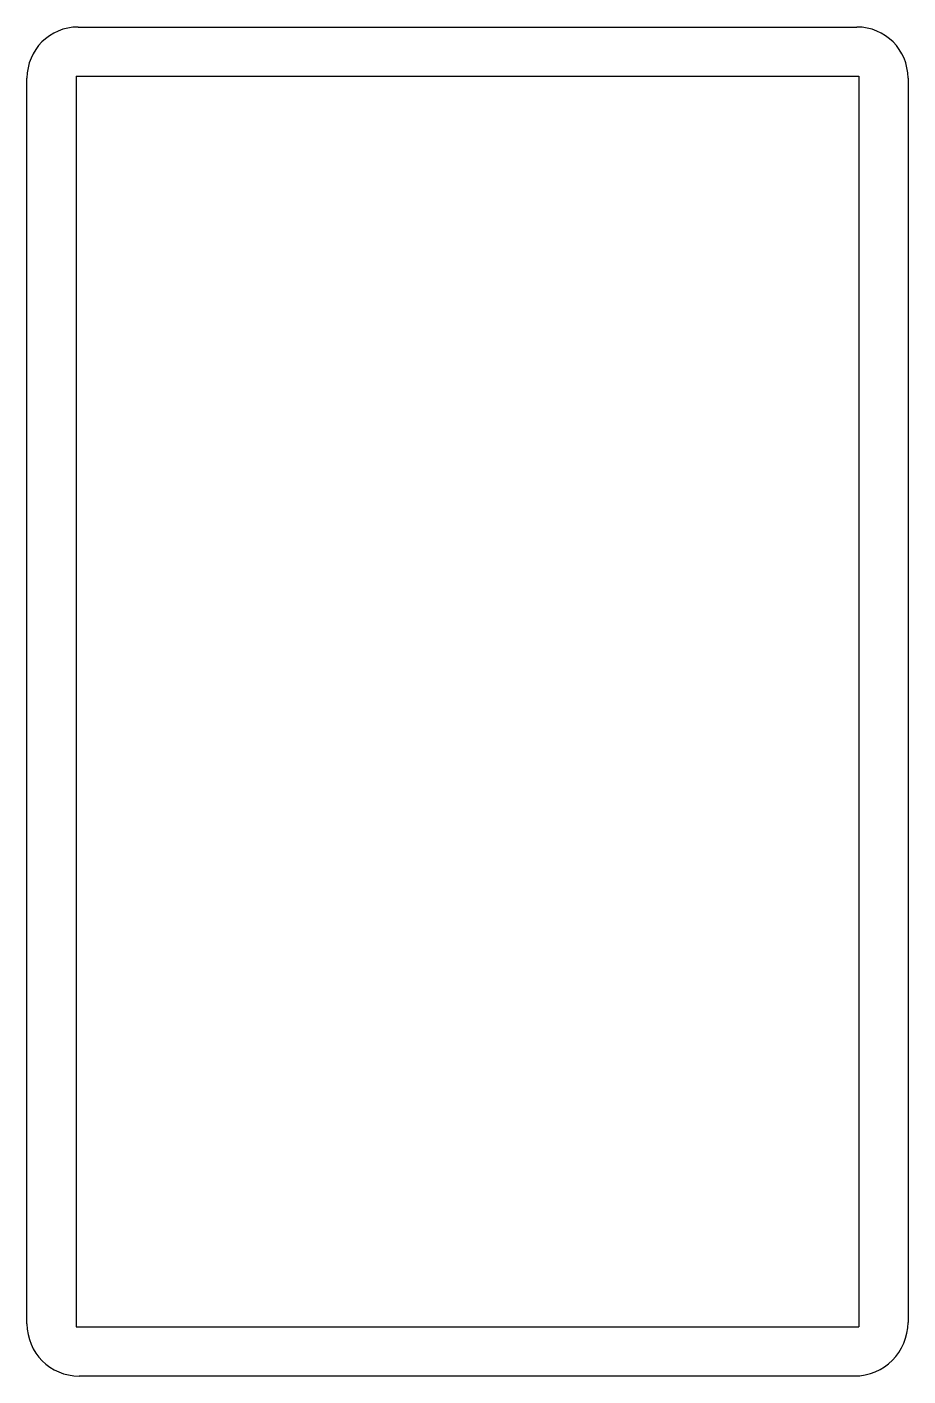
# Model space of a CAD drawing. Header units: millimetres. Extents: x 2597 to 2683, y 1323 to 1455.
import ezdxf

# ---------------------------------------------------------------- set-up
doc = ezdxf.new("R2010")
doc.units = ezdxf.units.MM

msp = doc.modelspace()

# ---------------------------------------------------------------- linework, layer by layer
at = {"color": 0}
for p, q in [((2601.7, 1455.17), (2677.9, 1455.17)), ((2596.7, 1328.27), (2596.7, 1450.17)), ((2682.9, 1450.17), (2682.9, 1328.42)), ((2677.66, 1323.17), (2601.8, 1323.17))]:
    msp.add_line(p, q, dxfattribs=at)
for p, q in [((2601.5, 1450.37), (2678.1, 1450.37)), ((2601.5, 1450.37), (2601.5, 1327.97)), ((2678.1, 1450.37), (2678.1, 1327.97)), ((2601.5, 1327.97), (2678.1, 1327.97))]:
    msp.add_line(p, q)
for centre, radius, start, end in [((2601.7, 1450.17), 5, 90, 180), ((2677.9, 1450.17), 5, 0, 90), ((2601.8, 1328.27), 5.1, 540, 630), ((2677.66, 1328.42), 5.24, 630, 720)]:
    msp.add_arc(centre, radius, start, end, dxfattribs=at)

doc.saveas('drawing.dxf')
